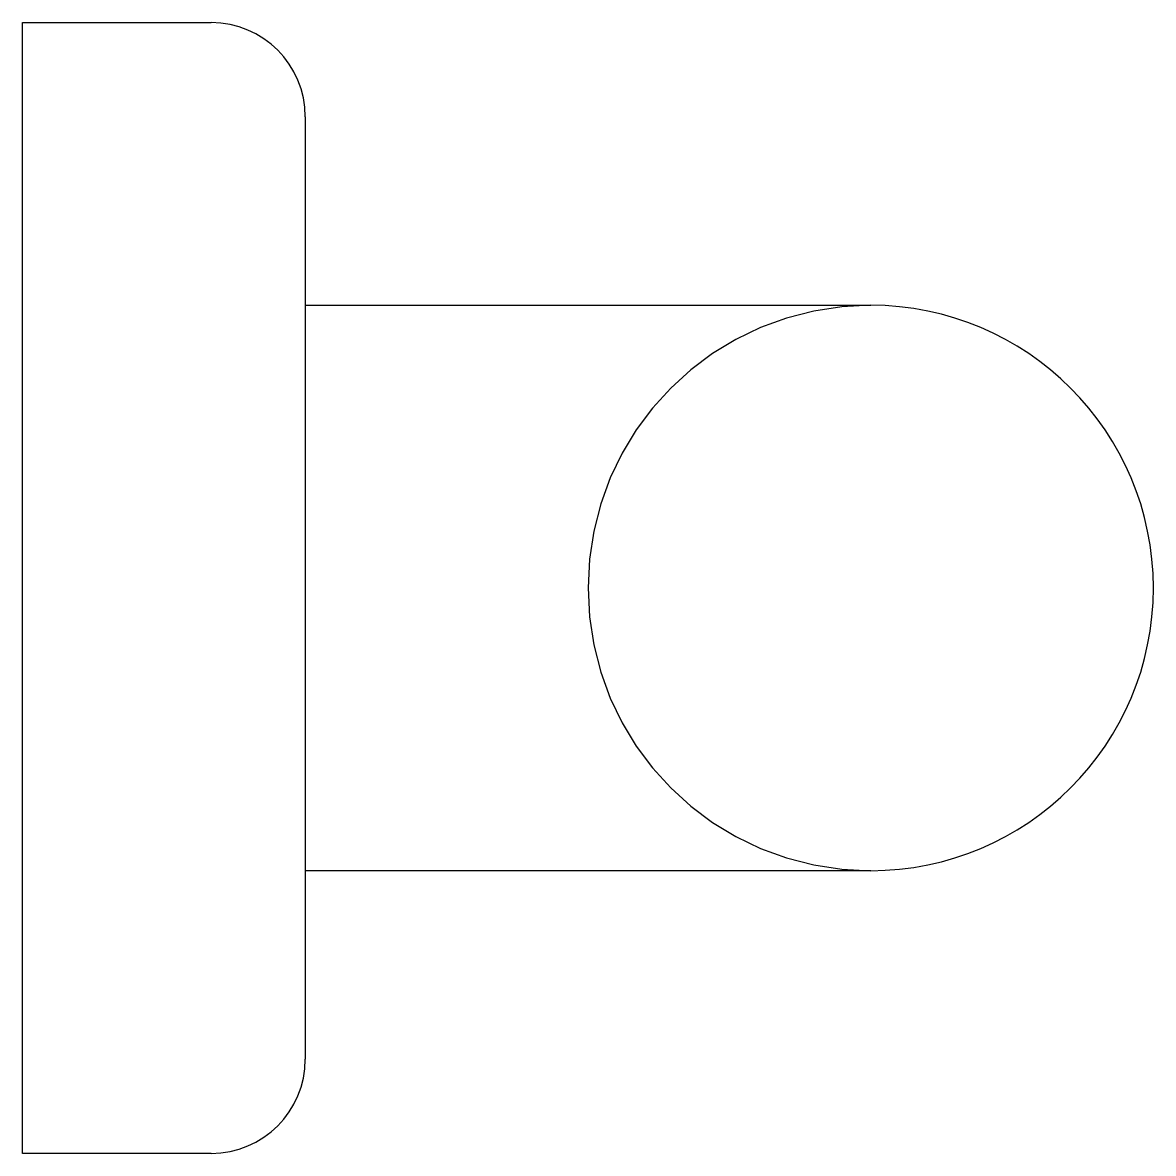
# Model space of a CAD drawing. Header units: millimetres. Extents: x -2996.4422 to -2996.4122, y 2922.1361 to 2922.1661.
import ezdxf

# ---------------------------------------------------------------- set-up
doc = ezdxf.new("R2010")
doc.units = ezdxf.units.MM
doc.header["$LTSCALE"] = 10
doc.linetypes.add('HIDDEN2', pattern=[0.1875, 0.125, -0.0625])
doc.layers.add('banheiro_acessórios', color=2, linetype='Continuous')

msp = doc.modelspace()

# ---------------------------------------------------------------- linework, layer by layer
at = {"layer": 'banheiro_acessórios'}
for p, q in [((-2996.442224, 2922.1661), (-2996.437224, 2922.1661)), ((-2996.442224, 2922.1361), (-2996.442224, 2922.1661)), ((-2996.434724, 2922.1636), (-2996.434724, 2922.1586)), ((-2996.434724, 2922.1586), (-2996.434724, 2922.1436)), ((-2996.434724, 2922.1586), (-2996.419724, 2922.1586)), ((-2996.434724, 2922.1436), (-2996.434724, 2922.1386)), ((-2996.419724, 2922.1436), (-2996.434724, 2922.1436)), ((-2996.437224, 2922.1361), (-2996.442224, 2922.1361))]:
    msp.add_line(p, q, dxfattribs=at)
for centre, radius, start, end in [((-2996.437224, 2922.1636), 0.0025, 0, 90), ((-2996.419724, 2922.1511), 0.0075, 270, 90), ((-2996.437224, 2922.1386), 0.0025, 270, 0)]:
    msp.add_arc(centre, radius, start, end, dxfattribs=at)
at = {"layer": 'banheiro_acessórios', "color": 1, "linetype": 'HIDDEN2'}
msp.add_arc((-2996.419724, 2922.1511), 0.0075, 90, 270, dxfattribs=at)

doc.saveas('drawing.dxf')
